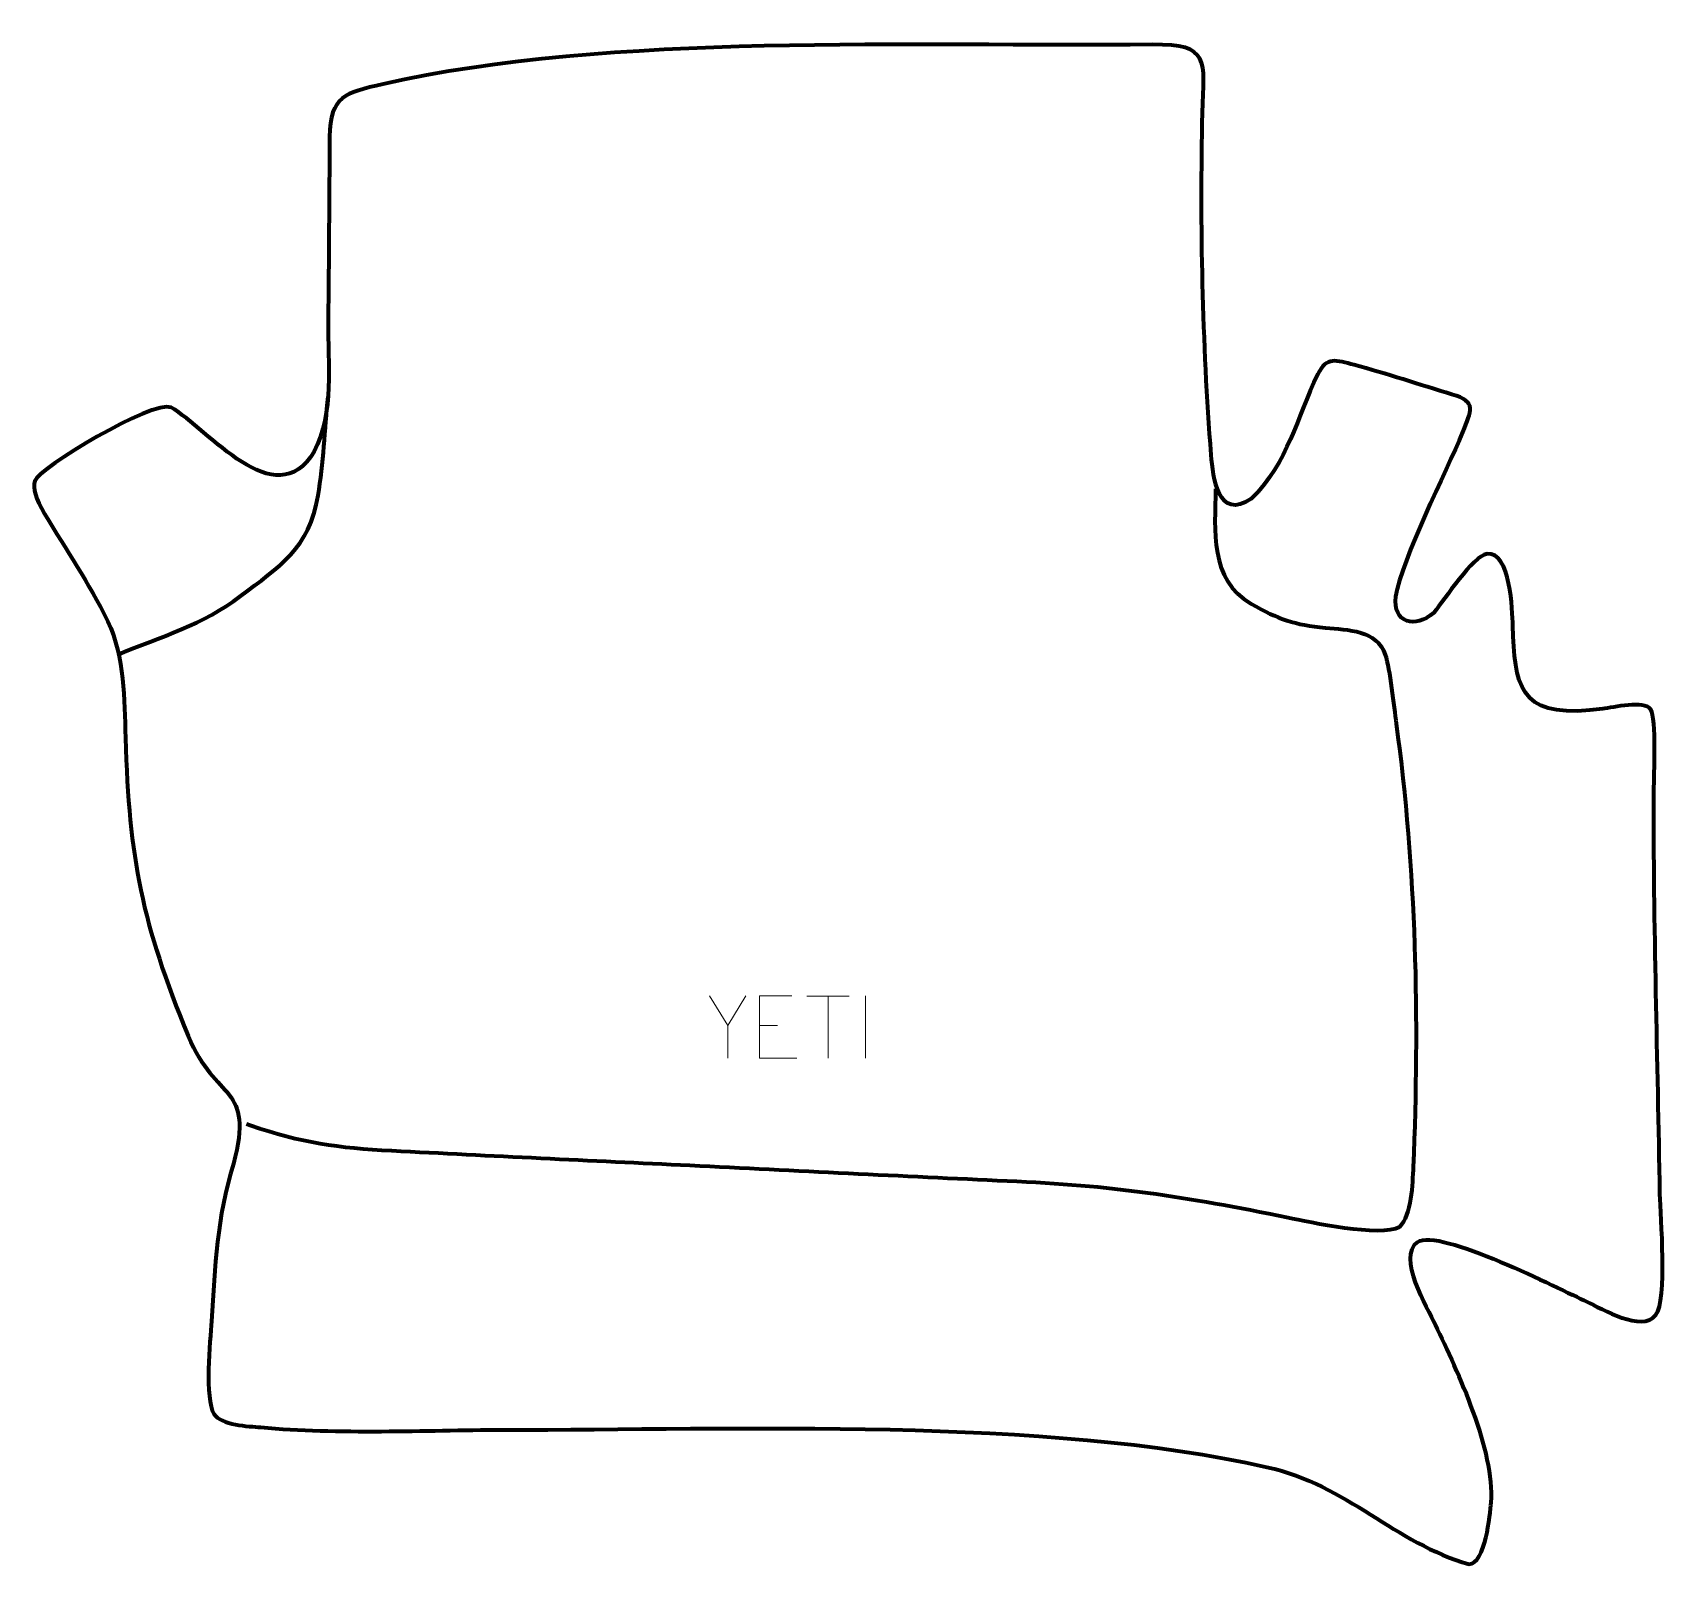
# Model space of a CAD drawing. Header units: millimetres. Extents: x -608 to 48, y 79 to 694.
import ezdxf

# ---------------------------------------------------------------- set-up
doc = ezdxf.new("R2010")
doc.units = ezdxf.units.MM
doc.header["$MEASUREMENT"] = 0
doc.layers.add('layer 1', color=7, linetype='Continuous', plot=False)
doc.layers.add('layer 2', color=7, linetype='Continuous')
doc.layers.add('layer 3', color=7, linetype='Continuous')

msp = doc.modelspace()

# ---------------------------------------------------------------- linework, layer by layer
at = {"layer": 'layer 1', "color": 250, "lineweight": 9}
for points in [[(-328.834, 295.2755), (-328.834, 295.2755), (-336.1549, 307.1742), (-336.1549, 307.1742)], [(-297.0628, 307.1317), (-297.0628, 307.1317), (-280.0756, 307.1317), (-280.0756, 307.1317)], [(-288.569, 282.2017), (-288.569, 282.2017), (-288.569, 307.1552), (-288.569, 307.1552)], [(-273.5692, 307.1655), (-273.5692, 307.1655), (-273.5692, 282.1914), (-273.5692, 282.1914)], [(-316.0021, 295.2755), (-316.0021, 295.2755), (-308.834, 295.2755), (-308.834, 295.2755)]]:
    msp.add_open_spline(points, degree=3, dxfattribs=at)
for points, knots in [([(-321.5116, 307.1742), (-321.5116, 307.1742), (-328.834, 295.2755), (-328.834, 295.2755), (-328.834, 295.2755), (-328.834, 295.2755), (-328.8333, 282.2206), (-328.8333, 282.2206)], [0, 0, 0, 0, 0.33333333, 0.33333333, 0.33333333, 0.33333333, 1, 1, 1, 1]), ([(-303.1282, 307.1552), (-303.1282, 307.1552), (-316.0021, 307.1552), (-316.0021, 307.1552), (-316.0021, 307.1552), (-316.0021, 307.1552), (-316.0021, 282.2016), (-316.0021, 282.2016), (-316.0021, 282.2016), (-316.0021, 282.2016), (-301.1363, 282.2016), (-301.1363, 282.2016)], [0, 0, 0, 0, 0.25, 0.25, 0.25, 0.25, 0.5, 0.5, 0.5, 0.5, 1, 1, 1, 1])]:
    msp.add_open_spline(points, degree=3, knots=knots, dxfattribs=at)
at = {"layer": 'layer 2', "color": 142, "lineweight": 158}
for points, knots in [([(-573.2019, 444.3453), (-556.5951, 451.1002), (-538.9329, 456.4268), (-524.5421, 467.4628), (-524.5421, 467.4628), (-508.4011, 479.749), (-496.7585, 486.63), (-493.1641, 508.0428), (-493.1641, 508.0428), (-491.0431, 520.6779), (-490.4521, 534.6632), (-489.2006, 547.5733)], [0, 0, 0, 0, 0.25, 0.25, 0.25, 0.25, 0.5, 0.5, 0.5, 0.5, 1, 1, 1, 1]), ([(-133.084, 510.7057), (-133.251, 493.8116), (-135.6879, 474.2822), (-118.7344, 464.5505), (-118.7344, 464.5505), (-107.8663, 458.3119), (-101.379, 456.0768), (-88.9572, 454.9401), (-88.9572, 454.9401), (-79.9431, 454.0626), (-68.269, 453.979), (-64.9964, 444.1071), (-64.9964, 444.1071), (-63.0924, 438.3636), (-61.5109, 423.2704), (-60.5812, 416.5023), (-60.5812, 416.5023), (-52.5734, 358.2097), (-51.2166, 297.2838), (-53.7652, 238.4774), (-53.7652, 238.4774), (-54.0525, 231.8727), (-54.457, 219.2819), (-59.2747, 214.3817), (-59.2747, 214.3817), (-66.7038, 210.0937), (-95.5678, 216.3899), (-103.9669, 218.1219), (-103.9669, 218.1219), (-145.7259, 226.6337), (-174.5089, 231.0575), (-216.7111, 232.8274), (-216.7111, 232.8274), (-259.1518, 234.7274), (-301.5745, 237.018), (-344.0091, 239.0499), (-344.0091, 239.0499), (-383.8659, 240.9549), (-423.7207, 242.888), (-463.5697, 244.9502), (-463.5697, 244.9502), (-485.3193, 246.0768), (-499.6136, 248.0679), (-520.3755, 255.1321), (-520.3755, 255.1321), (-520.3755, 255.1321), (-521.8895, 255.6472), (-521.8895, 255.6472)], [0, 0, 0, 0, 0.07692308, 0.07692308, 0.07692308, 0.07692308, 0.15384615, 0.15384615, 0.15384615, 0.15384615, 0.23076923, 0.23076923, 0.23076923, 0.23076923, 0.30769231, 0.30769231, 0.30769231, 0.30769231, 0.38461538, 0.38461538, 0.38461538, 0.38461538, 0.46153846, 0.46153846, 0.46153846, 0.46153846, 0.53846154, 0.53846154, 0.53846154, 0.53846154, 0.61538462, 0.61538462, 0.61538462, 0.61538462, 0.69230769, 0.69230769, 0.69230769, 0.69230769, 0.76923077, 0.76923077, 0.76923077, 0.76923077, 0.84615385, 0.84615385, 0.84615385, 0.84615385, 1, 1, 1, 1])]:
    msp.add_open_spline(points, degree=3, knots=knots, dxfattribs=at)
at = {"layer": 'layer 3', "color": 242, "lineweight": 158}
msp.add_open_spline([(-488.6097, 651.9216), (-488.0248, 668.6087), (-482.7579, 669.3438), (-467.1264, 673.1416), (-467.1264, 673.1416), (-375.7922, 693.7458), (-253.4384, 687.9582), (-158.3651, 688.993), (-158.3651, 688.993), (-135.0164, 689.0224), (-137.6485, 683.0342), (-138.2814, 661.64), (-138.2814, 661.64), (-139.3081, 616.2356), (-138.3328, 569.5701), (-134.8078, 524.2902), (-134.8078, 524.2902), (-134.1106, 515.3347), (-132.0407, 497.613), (-118.7216, 506.6923), (-118.7216, 506.6923), (-103.5439, 521.7622), (-100.8146, 538.691), (-92.023, 556.7017), (-92.023, 556.7017), (-88.5124, 563.8935), (-84.7777, 562.3355), (-77.4217, 560.3893), (-77.4217, 560.3893), (-64.5726, 556.9897), (-51.1224, 552.3823), (-38.189, 548.5855), (-38.189, 548.5855), (-27.9524, 545.5805), (-30.4188, 542.0202), (-33.8249, 533.4863), (-33.8249, 533.4863), (-40.6792, 517.2163), (-58.0597, 482.7627), (-60.7048, 467.53), (-60.7048, 467.53), (-61.9586, 456.6064), (-52.8893, 454.468), (-45.4866, 460.9431), (-45.4866, 460.9431), (-41.1572, 466.2033), (-29.7908, 483.8276), (-24.1011, 484.5715), (-24.1011, 484.5715), (-14.7086, 485.7994), (-13.948, 461.6422), (-13.7668, 455.8158), (-13.7668, 455.8158), (-13.0246, 431.9627), (-11.3286, 419.1857), (17.1898, 421.7894), (17.1898, 421.7894), (17.1898, 421.7894), (22.3426, 422.3539), (22.3426, 422.3539), (22.3426, 422.3539), (26.4242, 422.9135), (38.9194, 425.999), (41.5737, 422.1085), (41.5737, 422.1085), (44.0045, 418.5457), (42.8577, 395.6798), (42.823, 389.6989), (42.823, 389.6989), (42.6389, 335.6871), (44.4154, 281.606), (45.2694, 227.5924), (45.2694, 227.5924), (45.5695, 218.5873), (48.2157, 184.9724), (43.6141, 179.1096), (43.6141, 179.1096), (37.9643, 171.9113), (22.1679, 181.6323), (15.8163, 184.4849), (15.8163, 184.4849), (5.1984, 189.3747), (-43.4361, 214.3652), (-51.9945, 208.3759), (-51.9945, 208.3759), (-60.3491, 202.5293), (-48.1161, 181.9902), (-44.7897, 175.0391), (-44.7897, 175.0391), (-35.8746, 156.4092), (-20.8407, 124.5607), (-22.4473, 103.9171), (-22.4473, 103.9171), (-22.9564, 98.7849), (-24.6885, 79.3469), (-31.434, 79.0513), (-31.434, 79.0513), (-60.8844, 87.5619), (-80.1273, 110.7965), (-112.4253, 118.0969), (-112.4253, 118.0969), (-201.4493, 138.2194), (-324.3041, 132.9817), (-419.0995, 133.0436), (-419.0995, 133.0436), (-450.6423, 132.8924), (-485.0439, 131.1991), (-516.2432, 134.0325), (-516.2432, 134.0325), (-521.0542, 134.4695), (-532.1498, 134.86), (-535.0109, 139.4288), (-535.0109, 139.4288), (-538.774, 145.4381), (-536.5005, 168.726), (-535.9715, 176.6111), (-535.9715, 176.6111), (-534.4266, 199.34), (-533.9937, 217.6823), (-527.1547, 239.8205), (-527.1547, 239.8205), (-518.6849, 271.718), (-534.1966, 264.5215), (-545.3481, 291.1007), (-545.3481, 291.1007), (-563.8845, 336.5687), (-568.9948, 361.6939), (-570.4893, 410.7982), (-570.4893, 410.7982), (-570.9656, 426.4475), (-570.7852, 443.05), (-577.5378, 457.5008), (-577.5378, 457.5008), (-585.4305, 473.375), (-594.1124, 485.7184), (-602.9093, 500.6449), (-602.9093, 500.6449), (-606.6222, 506.945), (-607.7083, 510.9353), (-606.8541, 513.8905), (-606.8541, 513.8905), (-605.3868, 518.9661), (-559.7019, 546.3939), (-552.1363, 543.3461), (-552.1363, 543.3461), (-537.3, 534.7449), (-510.4604, 499.5326), (-494.7441, 525.6401), (-494.7441, 525.6401), (-486.7042, 541.5065), (-489.2879, 560.6815), (-489.129, 578.1463), (-489.129, 578.1463), (-488.9053, 602.741), (-488.6843, 627.3253), (-488.6097, 651.9216)], degree=3, knots=[0, 0, 0, 0, 0.025, 0.025, 0.025, 0.025, 0.05, 0.05, 0.05, 0.05, 0.075, 0.075, 0.075, 0.075, 0.1, 0.1, 0.1, 0.1, 0.125, 0.125, 0.125, 0.125, 0.15, 0.15, 0.15, 0.15, 0.175, 0.175, 0.175, 0.175, 0.2, 0.2, 0.2, 0.2, 0.225, 0.225, 0.225, 0.225, 0.25, 0.25, 0.25, 0.25, 0.275, 0.275, 0.275, 0.275, 0.3, 0.3, 0.3, 0.3, 0.325, 0.325, 0.325, 0.325, 0.35, 0.35, 0.35, 0.35, 0.375, 0.375, 0.375, 0.375, 0.4, 0.4, 0.4, 0.4, 0.425, 0.425, 0.425, 0.425, 0.45, 0.45, 0.45, 0.45, 0.475, 0.475, 0.475, 0.475, 0.5, 0.5, 0.5, 0.5, 0.525, 0.525, 0.525, 0.525, 0.55, 0.55, 0.55, 0.55, 0.575, 0.575, 0.575, 0.575, 0.6, 0.6, 0.6, 0.6, 0.625, 0.625, 0.625, 0.625, 0.65, 0.65, 0.65, 0.65, 0.675, 0.675, 0.675, 0.675, 0.7, 0.7, 0.7, 0.7, 0.725, 0.725, 0.725, 0.725, 0.75, 0.75, 0.75, 0.75, 0.775, 0.775, 0.775, 0.775, 0.8, 0.8, 0.8, 0.8, 0.825, 0.825, 0.825, 0.825, 0.85, 0.85, 0.85, 0.85, 0.875, 0.875, 0.875, 0.875, 0.9, 0.9, 0.9, 0.9, 0.925, 0.925, 0.925, 0.925, 0.95, 0.95, 0.95, 0.95, 1, 1, 1, 1], dxfattribs=at)

doc.saveas('drawing.dxf')
